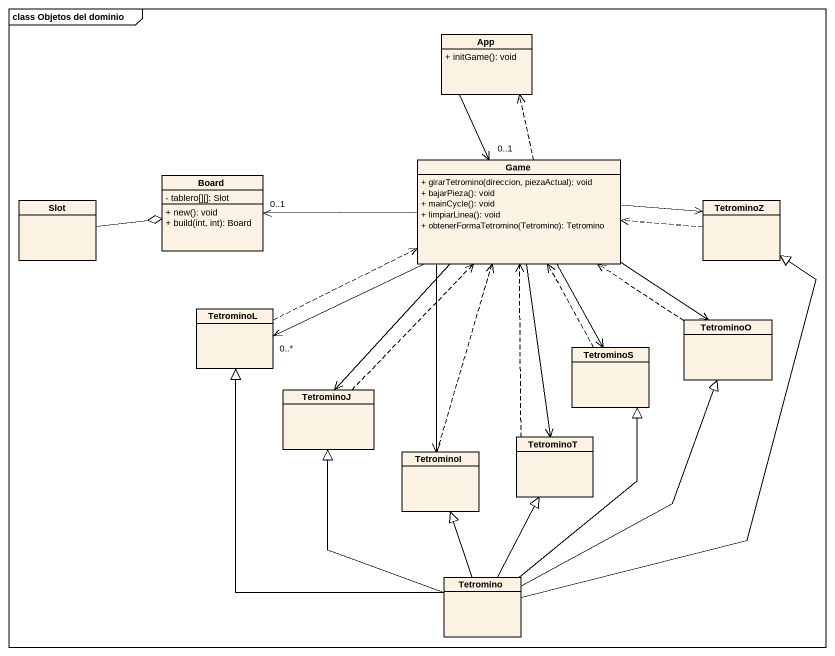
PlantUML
@startuml
mainframe class Objetos del dominio
hide circle
hide empty members
skinparam classAttributeIconSize 0
class App {
  + initGame(): void
}
class Game {
  + girarTetromino(direccion, piezaActual): void
  + bajarPieza(): void
  + mainCycle(): void
  + limpiarLinea(): void
  + obtenerFormaTetromino(Tetromino): Tetromino
}
class Slot
class Board {
  - tablero[][]: Slot
  + new(): void
  + build(int, int): Board
}
class TetrominoZ
class TetrominoL
class TetrominoS
class TetrominoO
class TetrominoJ
class TetrominoI
class TetrominoT
class Tetromino
App --> "0..1" Game
Game .up.> App
Game -left-> "0..1" Board
Game -right-> TetrominoZ
Game -left-> "0..*" TetrominoL
Game --> TetrominoS
Game --> TetrominoO
Game --> TetrominoJ
Game --> TetrominoI
Game --> TetrominoT
Slot -right-o Board
TetrominoZ .left.> Game
TetrominoL .right.> Game
TetrominoS .up.> Game
TetrominoO .up.> Game
TetrominoJ .up.> Game
TetrominoI .up.> Game
TetrominoT .up.> Game
Tetromino -up-|> TetrominoZ
Tetromino -up-|> TetrominoL
Tetromino -up-|> TetrominoS
Tetromino -up-|> TetrominoO
Tetromino -up-|> TetrominoJ
Tetromino -up-|> TetrominoI
Tetromino -up-|> TetrominoT
@enduml
